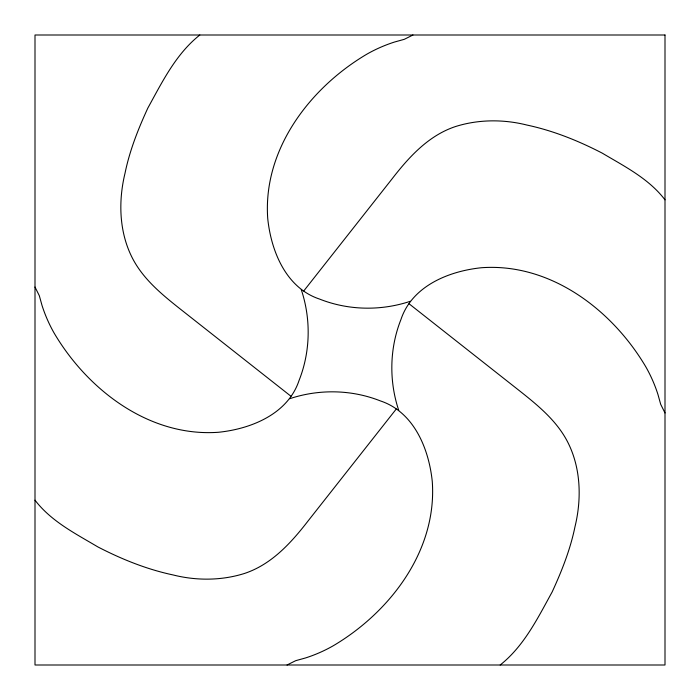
<?xml version="1.0" encoding="UTF-8"?>
<svg xmlns="http://www.w3.org/2000/svg" width="700" height="700" viewBox="0 0 700 700"><rect width="100%" height="100%" fill="white"/><g stroke="black" fill="none" stroke-linecap="round" stroke-linejoin="round"><path stroke-width="1.05" d="M303.739 290.981L391.72 179.314C408.678 157.36 428.269 135.616 455.376 126.586C478.319 119.297 503.562 119.166 526.846 125.038C553.192 130.629 578.401 140.796 602.262 153.151C624.706 166.513 648.76 178.588 665 199.824M396.261 409.019L308.28 520.686C291.322 542.64 271.731 564.384 244.624 573.414C221.681 580.702 196.438 580.834 173.154 574.962C146.808 569.371 121.599 559.204 97.737 546.849C75.294 533.488 51.24 521.413 35 500.176M199.824 35C175.91 53.944 162.304 81.848 147.875 107.993C138.232 128.923 129.675 150.509 125.038 173.154C118.414 200.305 119.009 230.352 131.285 255.868C141.759 277.769 160.694 293.501 179.314 308.28L290.981 396.261M500.176 665C524.09 646.056 537.696 618.153 552.125 592.008C561.767 571.077 570.325 549.491 574.962 526.846C581.586 499.695 580.991 469.648 568.715 444.132C558.241 422.231 539.306 406.499 520.686 391.72L409.019 303.739M412.956 35L404.294 39.322L394.572 42.018A145.171 145.171 0 0 0 366.896 54.145C309.881 87.78 262.797 149.45 267.724 218.461C271.066 251.02 285.924 287.936 319.576 299.075C348.434 310.511 380.984 311.071 410.358 301.271M287.044 665L295.706 660.678L305.428 657.983A145.171 145.171 0 0 0 333.104 645.855C390.119 612.22 437.203 550.55 432.276 481.539C428.934 448.98 414.076 412.064 380.424 400.925C351.566 389.489 319.016 388.929 289.642 398.729M665 412.956L660.678 404.294L657.983 394.572A145.171 145.171 0 0 0 645.855 366.896C612.22 309.881 550.55 262.797 481.539 267.724C448.98 271.066 412.064 285.924 400.925 319.576C389.489 348.434 388.929 380.984 398.729 410.358M35 287.044L39.322 295.706L42.018 305.428A145.171 145.171 0 0 0 54.145 333.104C87.78 390.119 149.45 437.203 218.461 432.276C251.02 428.934 287.936 414.076 299.075 380.424C310.511 351.566 311.071 319.016 301.271 289.642M665 35L35 35L35 665L665 665L665 35"/></g></svg>
